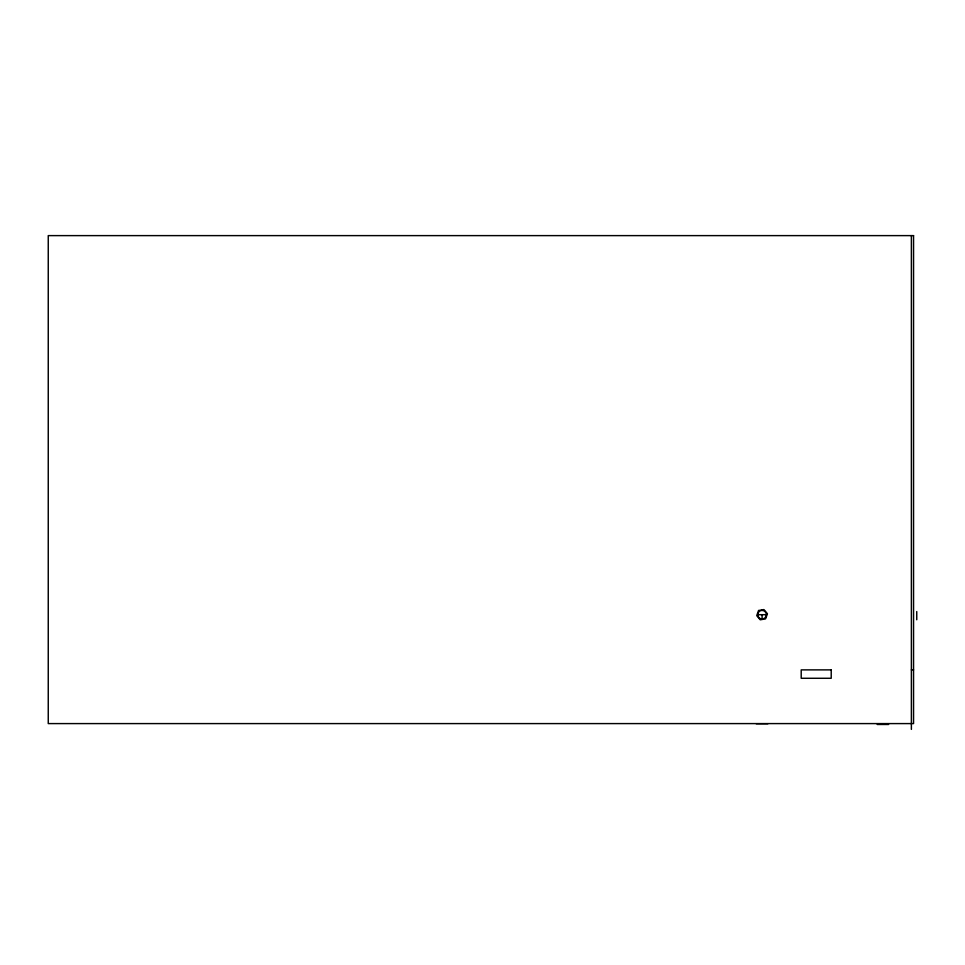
<?xml version="1.0" encoding="UTF-8"?>
<svg xmlns="http://www.w3.org/2000/svg" width="965" height="965" viewBox="0 0 965 965"><rect width="100%" height="100%" fill="white"/><g stroke="black" fill="none" stroke-linecap="round" stroke-linejoin="round"><path stroke-width="1.45" d="M757.766 614.693L766.391 614.693A4.318 4.318 0 0 0 759.925 610.954A4.318 4.318 0 0 0 759.925 618.432A4.318 4.318 0 0 0 766.391 614.693M911.382 669.879L913.553 669.879M756.222 723.738L767.899 723.738M877.221 724.474L888.62 724.474M916.75 611.557L916.75 619.771M911.382 235.617L911.382 729.383M762.085 614.693L762.085 619.011M758.574 610.519L756.717 615.634L760.227 619.807L765.583 618.855L767.44 613.74L763.942 609.578L758.574 610.519M913.553 235.617L48.25 235.617L48.25 723.593L913.553 723.593L913.553 235.617M831.215 669.879L801.203 669.879L801.203 678.274L831.215 678.274L831.215 669.879"/></g></svg>
